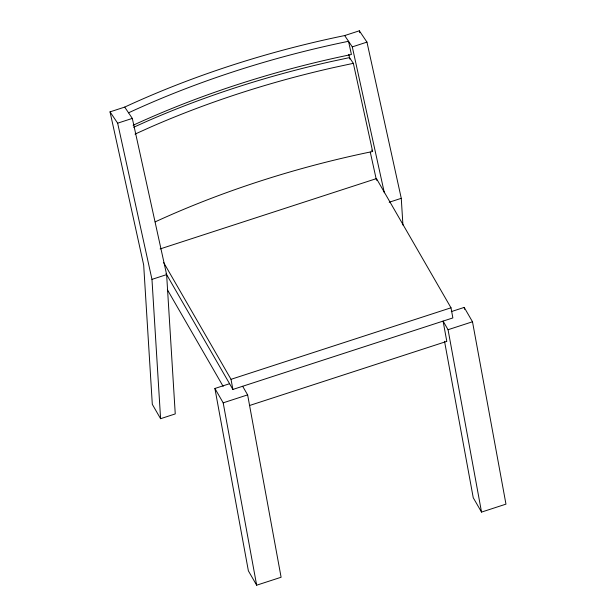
<?xml version="1.0" encoding="UTF-8"?>
<svg xmlns="http://www.w3.org/2000/svg" width="616" height="616" viewBox="0 0 616 616"><rect width="100%" height="100%" fill="white"/><g stroke="black" fill="none" stroke-linecap="round" stroke-linejoin="round"><path stroke-width="0.92" d="M133.68 127.266L146.454 121.506A534.503 267.775 -12.3 0 1 330.222 61.754L349.495 57.611L353.345 63.333L372.634 151.505A534.503 267.775 -12.3 0 0 155.17 221.868M135.027 134.103L150.296 127.227A534.503 267.775 -12.3 0 1 334.072 67.475L353.345 63.333M124.701 107.092L132.317 118.411L166.628 274.613L175.252 413.921L160.591 418.688L152.306 404.335L143.682 265.026L110.033 111.858L124.701 107.092A534.503 267.775 -12.3 0 1 344.675 35.566L359.344 30.8L366.959 42.119L401.27 198.321L402.926 225.032M110.033 111.858L117.648 123.177L132.317 118.411M344.675 35.566L352.29 46.885L366.959 42.119M160.137 248.933L376.468 178.601L450.997 307.792L452.86 317.925L232.886 389.451L166.043 273.589M160.591 418.688L151.967 279.379L166.628 274.613M389.197 202.248L401.27 198.321M163.702 262.624L231.023 379.317L450.997 307.792M242.658 386.27L247.632 394.879L281.104 577.254L256.656 585.2L248.379 570.847L214.907 388.473L229.568 383.706M451.274 311.619L464.21 307.415L472.495 321.768L505.967 504.142L481.527 512.088L473.242 497.736L444.529 341.279M214.907 388.473L223.185 402.825L247.632 394.879M446.8 341.364L443.081 321.098L448.055 329.714L472.495 321.768M249.38 405.559L446.538 341.449M371.671 150.073L372.634 151.505M167.359 289.689L223.138 386.371M359.344 30.8L359.752 32.679M352.29 46.885L384.346 192.8M348.802 54.362L349.834 59.059M370.27 152.083L376.26 179.333M117.648 123.177L151.967 279.379M464.21 307.415L464.556 309.301M448.055 329.714L481.527 512.088M376.468 178.601L376.8 180.442M231.023 379.317L232.886 389.451M223.185 402.825L256.656 585.2M133.118 125.264A534.503 267.775 -12.3 0 1 351.413 54.508L348.525 41.287A534.503 267.775 -12.3 0 0 128.544 112.813"/></g></svg>
